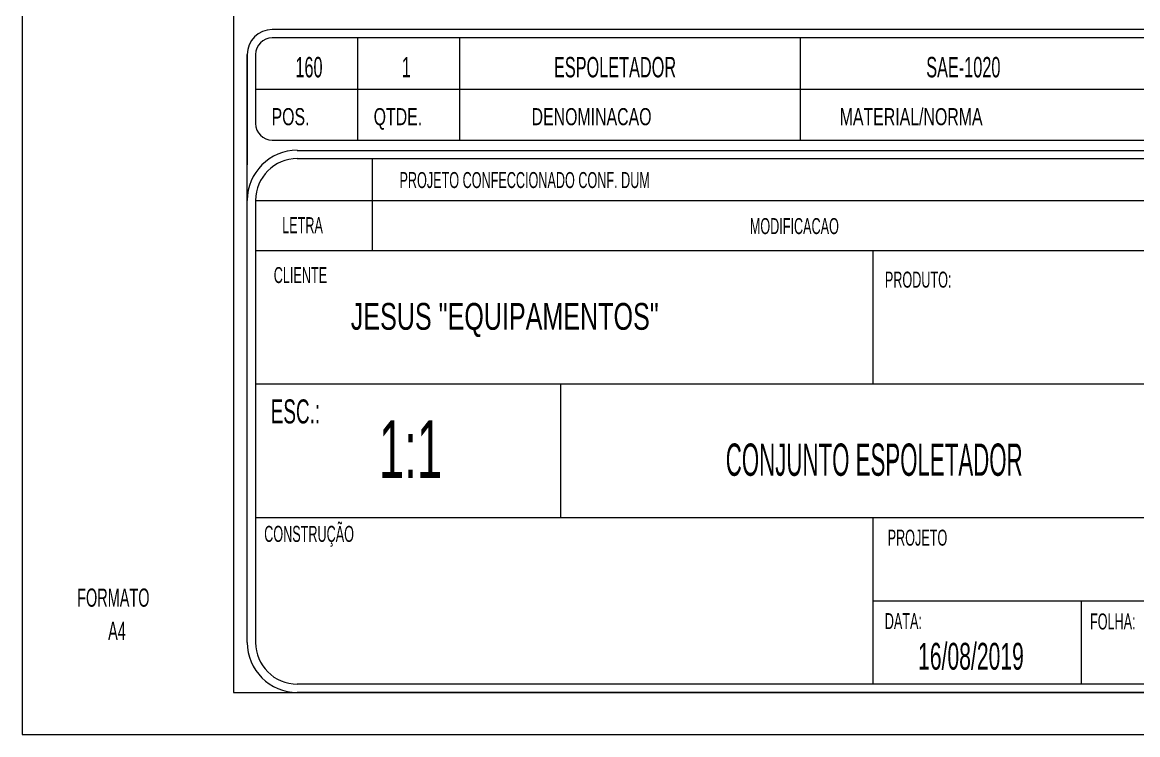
# Model space of a CAD drawing. Header units: millimetres. Extents: x 0 to 210, y 0 to 297.
# Drawn here: x 0 to 132.1, y 0.4 to 84.7 of the extents above; entities that cross this region are included whole.
import ezdxf

# ---------------------------------------------------------------- set-up
doc = ezdxf.new("R2010")
doc.units = ezdxf.units.MM
doc.layers.add('COTAS', color=7, linetype='Continuous')
doc.styles.add('SLDTEXTSTYLE0', font='TXT', dxfattribs={"width": 0.595745})
doc.styles.add('SLDTEXTSTYLE2', font='TXT', dxfattribs={"width": 0.589474})
doc.styles.add('SLDTEXTSTYLE3', font='TXT', dxfattribs={"width": 0.515789})
doc.styles.add('SLDTEXTSTYLE4', font='TXT', dxfattribs={"width": 0.7})
doc.styles.add('SLDTEXTSTYLE5', font='TXT', dxfattribs={"width": 0.695035})

# ---------------------------------------------------------------- blocks, each defined once
blk = doc.blocks.new('SW_NOTE_0')
at = {"color": 0, "linetype": 'Continuous', "lineweight": 18, "insert": (0, 2.77), "char_height": 2.152, "attachment_point": 1, "style": 'SLDTEXTSTYLE0'}
blk.add_mtext('FORMATO', dxfattribs=at)
blk = doc.blocks.new('SW_NOTE_0_1')
at = {"color": 0, "linetype": 'Continuous', "lineweight": 18, "insert": (0, 2.77), "char_height": 2.152, "attachment_point": 1, "style": 'SLDTEXTSTYLE0'}
blk.add_mtext('A4', dxfattribs=at)
blk = doc.blocks.new('Bloco2')
at = {"color": 7, "linetype": 'Continuous', "lineweight": 18}
for p, q in [((0.04, 297.06), (0.04, 0.06)), ((25.04, 292.06), (25.04, 5.06)), ((25.04, 5.06), (205.04, 5.06)), ((0.04, 0.06), (210.04, 0.06))]:
    blk.add_line(p, q, dxfattribs=at)
for name, p in [('SW_NOTE_0', (6.53, 14.59)), ('SW_NOTE_0_1', (10.2, 10.66))]:
    blk.add_blockref(name, p, dxfattribs=at)

msp = doc.modelspace()

# ---------------------------------------------------------------- linework, layer by layer
at = {"color": 7, "linetype": 'Continuous', "lineweight": 18}
for p, q in [((202.07, 83.83), (29.59, 83.83)), ((202.07, 82.85), (29.59, 82.85)), ((39.72, 70.75), (39.72, 82.85)), ((51.82, 70.75), (51.82, 82.85)), ((92.14, 70.75), (92.14, 82.85)), ((26.65, 11.28), (26.65, 80.89)), ((26.65, 80.89), (26.65, 67.81)), ((27.63, 80.89), (27.63, 72.71)), ((27.63, 76.8), (204.03, 76.8)), ((29.59, 70.75), (202.07, 70.75)), ((32.57, 69.54), (199.08, 69.54)), ((32.57, 68.56), (199.08, 68.56)), ((41.46, 57.69), (41.46, 68.56)), ((27.64, 11.28), (27.64, 63.62)), ((27.64, 63.62), (204.02, 63.62)), ((27.64, 57.69), (204.02, 57.69)), ((100.71, 57.69), (100.71, 41.89)), ((27.64, 41.89), (204.02, 41.89)), ((63.77, 26.09), (63.77, 41.89)), ((27.64, 26.09), (204.02, 26.09)), ((100.71, 26.09), (100.71, 6.34)), ((100.71, 16.22), (155.03, 16.22)), ((125.4, 16.22), (125.4, 6.34)), ((199.08, 6.34), (32.57, 6.34)), ((199.08, 5.36), (32.57, 5.36))]:
    msp.add_line(p, q, dxfattribs=at)
for centre, radius, start, end in [((29.59, 80.89), 2.94, 90, 180), ((29.59, 80.89), 1.96, 90, 180), ((29.59, 72.71), 1.96, 180, 270), ((32.57, 63.62), 5.93, 90, 180), ((32.57, 63.62), 4.94, 90, 180), ((32.57, 11.28), 5.93, 180, 270), ((32.57, 11.28), 4.94, 180, 270)]:
    msp.add_arc(centre, radius, start, end, dxfattribs=at)

# ---------------------------------------------------------------- block references
at = {"layer": 'COTAS'}
msp.add_blockref('Bloco2', (-0.03, 0.3), dxfattribs=at)

# ---------------------------------------------------------------- texts
at = {"color": 7, "linetype": 'Continuous', "lineweight": 0}
for s, insert, char_height, attachment_point, style in [('160', (33.95, 80.6), 2.419, 2, 'SLDTEXTSTYLE0'), ('1', (45.48, 80.6), 2.42, 2, 'SLDTEXTSTYLE0'), ('ESPOLETADOR', (70.19, 80.6), 2.4192, 2, 'SLDTEXTSTYLE0'), ('SAE-1020', (111.43, 80.6), 2.419, 2, 'SLDTEXTSTYLE0'), ('POS.', (29.52, 74.54), 2.022, 1, 'SLDTEXTSTYLE5'), ('QTDE.', (41.61, 74.54), 2.022, 1, 'SLDTEXTSTYLE5'), ('DENOMINACAO', (60.31, 74.54), 2.0223, 1, 'SLDTEXTSTYLE5'), ('MATERIAL/NORMA', (96.79, 74.54), 2.0223, 1, 'SLDTEXTSTYLE5'), ('PROJETO CONFECCIONADO CONF. DUM', (44.67, 66.97), 1.896, 1, 'SLDTEXTSTYLE2'), ('LETRA', (30.78, 61.63), 1.896, 1, 'SLDTEXTSTYLE2'), ('MODIFICACAO', (86.15, 61.52), 1.896, 1, 'SLDTEXTSTYLE2'), ('CLIENTE', (29.78, 55.72), 1.896, 1, 'SLDTEXTSTYLE2'), ('PRODUTO:', (102.14, 55.18), 1.896, 1, 'SLDTEXTSTYLE2'), ('JESUS "EQUIPAMENTOS"', (38.9, 51.47), 3.175, 1, 'SLDTEXTSTYLE4'), ('ESC.:', (29.42, 40.05), 2.844, 1, 'SLDTEXTSTYLE2'), ('1:1', (42.23, 37.56), 6.826, 1, 'SLDTEXTSTYLE2'), ('CONJUNTO ESPOLETADOR', (83.3, 34.83), 3.8224, 1, 'SLDTEXTSTYLE3'), ('CONSTRUÇÃO', (28.65, 25.08), 1.896, 1, 'SLDTEXTSTYLE2'), ('PROJETO', (102.47, 24.63), 1.896, 1, 'SLDTEXTSTYLE2'), ('DATA:', (102.13, 14.75), 1.896, 1, 'SLDTEXTSTYLE2'), ('FOLHA:', (126.43, 14.71), 1.896, 1, 'SLDTEXTSTYLE2'), ('16/08/2019', (106.07, 11.23), 3.175, 1, 'SLDTEXTSTYLE2')]:
    msp.add_mtext(s, dxfattribs=dict(at, insert=insert, char_height=char_height, attachment_point=attachment_point, style=style))

doc.saveas('drawing.dxf')
